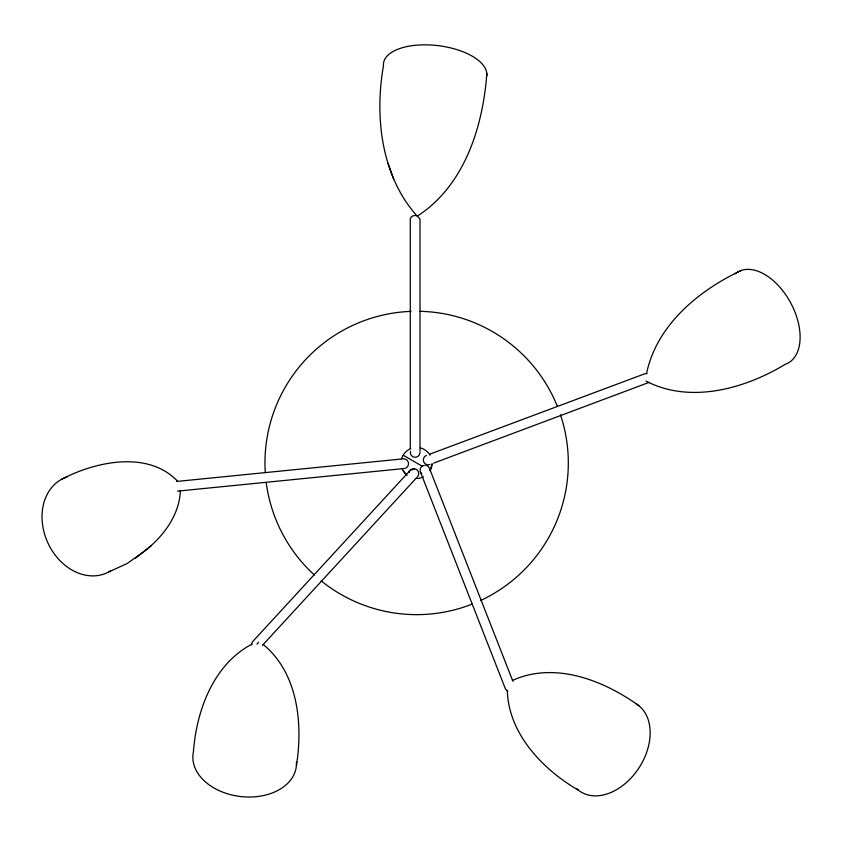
<?xml version="1.0" encoding="UTF-8"?>
<svg xmlns="http://www.w3.org/2000/svg" width="842" height="842" viewBox="0 0 842 842"><rect width="100%" height="100%" fill="white"/><g stroke="black" fill="none" stroke-linecap="round" stroke-linejoin="round"><path stroke-width="1.26" d="M507.305 690.482C508.579 733.835 542.732 769.483 578.349 790.154M180.377 490.402C179.567 515.272 162.927 537.154 143.75 551.689M486.834 73.475C482.982 126.795 464.521 185.482 417.579 215.952C414.927 214.773 410.601 215.752 410.275 219.078L410.275 448.502M420.011 452.449L419.358 454.88A4.863 4.863 0 0 1 410.443 453.701L410.443 451.186M646.572 373.364C656.76 325.075 698.534 290.553 741.339 270.429M409.086 472.499L409.517 471.31M409.223 472.351L409.665 471.152M409.496 471.088L252.274 642.046L251.59 644.888M256.947 644.151L258.704 642.236M262.567 645.225L416.653 477.677M108.965 571.823L127.089 563.561L143.193 552.099M135.436 558.204L151.128 545.89M649.308 382.3L433.598 463.132M61.592 479.298C95.409 461.542 147.529 450.207 177.283 480.887M251.884 644.193C213.479 664.338 196.407 710.669 193.45 751.738A52.004 36.343 6.8 0 0 236.718 795.985A52.004 36.343 6.8 0 0 295.868 769.104C303.32 726.33 298.942 673.842 263.199 644.446M512.494 680.431C554.583 661.191 603.672 680.262 638.857 705.712M430.188 454.017L645.077 373.669L647.003 373.648M410.391 470.12L414.127 469.173L413.622 468.699M176.631 481.456L402.076 458.953M177.599 491.139L403.044 468.636M507.8 691.05L505.547 689.188L420.326 471.699M646.035 381.1C690.082 404.086 744.844 388.793 785.028 364.418A52.004 31.112 61.5 0 0 790.333 302.215A52.004 31.112 61.5 0 0 735.255 273.839M403.202 455.206L422.231 466.194M420.947 472.815L421.821 473.73M403.202 470.71L405.665 473.93M486.76 76.001A52.004 24.134 6.9 0 0 435.788 45.384A52.004 24.134 6.9 0 0 383.478 65.708C374.153 118.269 381.752 179.599 420.011 219.078L420.011 451.333M429.873 469.383L512.915 681.336M388.015 163.169L393.667 179.146M423.494 476.867A15.514 15.514 0 0 1 416.632 478.466M407.191 475.267A15.514 15.514 0 0 1 402.297 468.899M401.645 458.943A15.514 15.514 0 0 1 410.696 448.628M420.653 447.976A15.514 15.514 0 0 1 430.073 455.206M111.018 570.602A52.004 41.216 65.6 0 1 48.089 543.332A52.004 41.216 65.6 0 1 67.097 476.909M560.425 414.674A151.676 151.676 0 0 1 480.456 600.557M472.173 604.103A151.676 151.676 0 0 1 321.16 580.822M314.34 574.96A151.676 151.676 0 0 1 266.23 482.624M265.251 472.383A151.676 151.676 0 0 1 411.043 311.382M419.947 311.319A151.676 151.676 0 0 1 557.309 406.223M410.254 470.268A4.863 4.863 0 0 1 417.127 469.983A4.863 4.863 0 0 1 417.411 476.856M296.426 761.989A52.004 36.343 6.8 0 1 296.395 765.578M429.894 464.51A4.863 4.863 0 0 1 423.642 461.658A4.863 4.863 0 0 1 426.494 455.396M403.181 458.848A4.863 4.863 0 0 1 408.507 463.205A4.863 4.863 0 0 1 404.149 468.52M420.411 471.899A4.863 4.863 0 0 1 424.389 465.3M425.663 465.321A4.863 4.863 0 0 1 429.462 468.352M635.921 703.691A52.004 36.343 -57.2 0 1 637.583 769.967A52.004 36.343 -57.2 0 1 576.559 788.575M432.009 463.963L430.073 470.71A15.514 15.514 0 0 0 432.114 463.963"/></g></svg>
